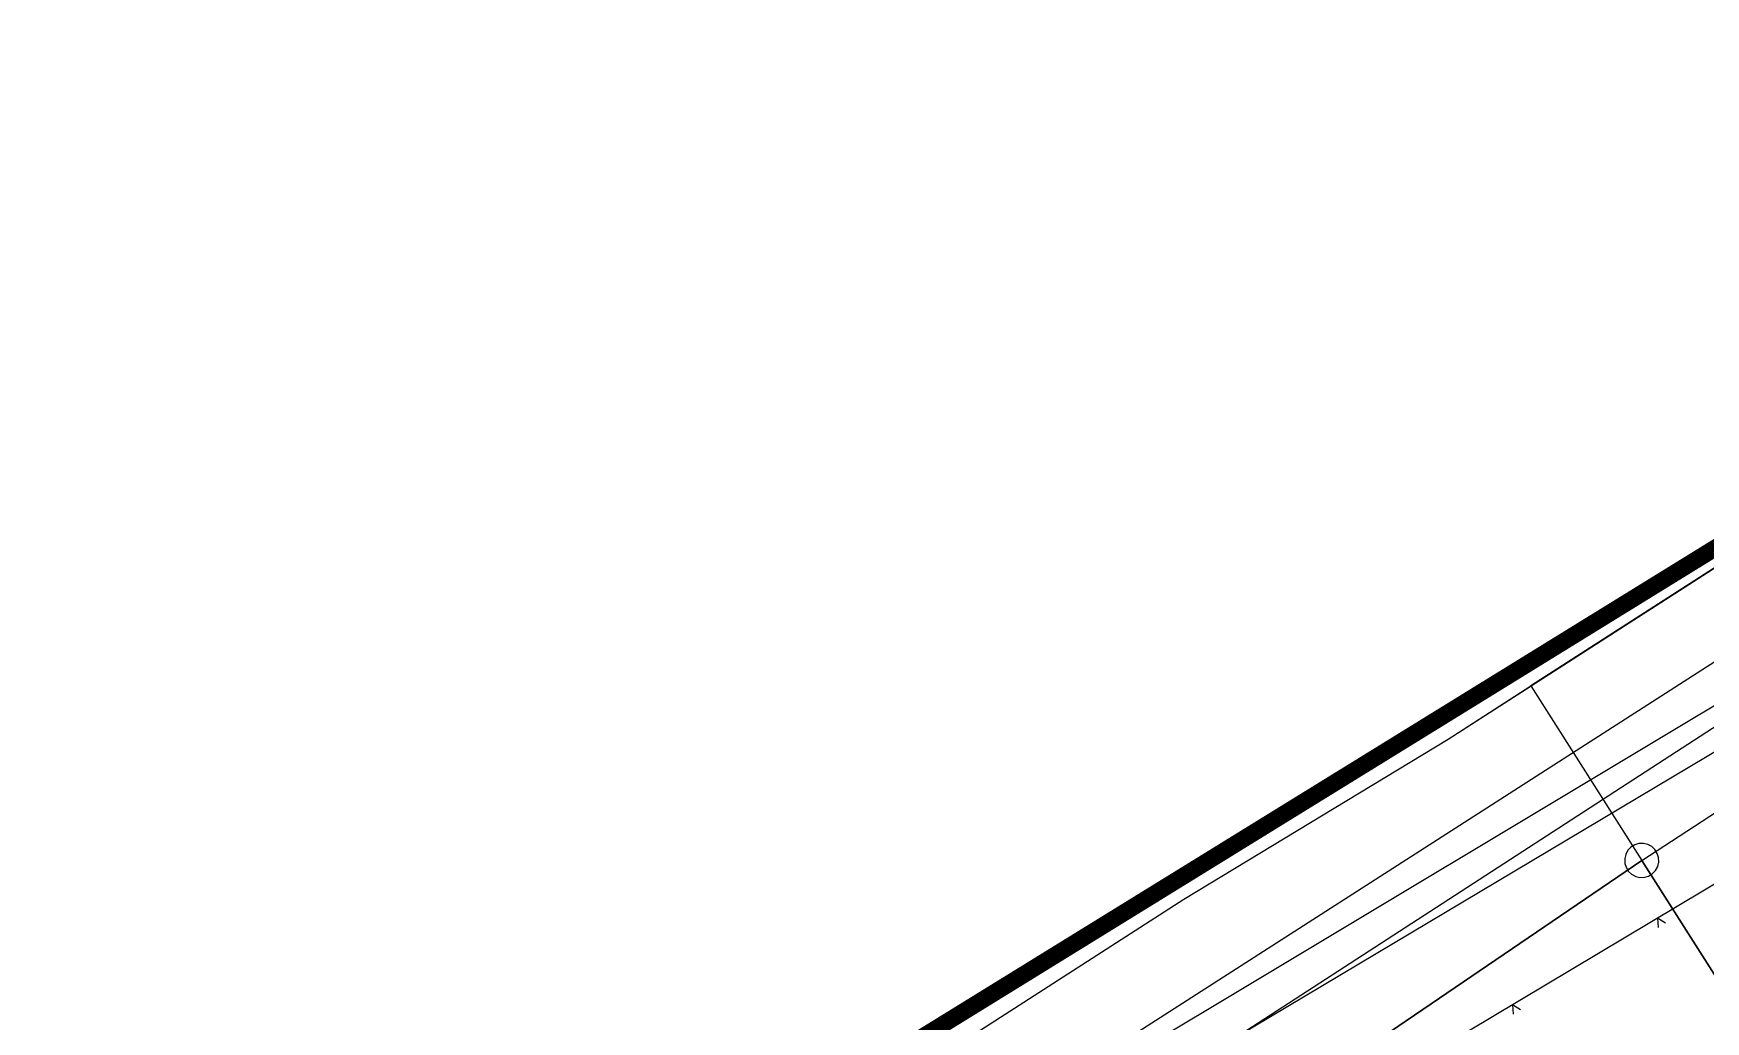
# Model space of a CAD drawing. Header units: metres. Extents: x 394605 to 1395358, y 4171135 to 6406139.
# Drawn here: x 1394222.2 to 1394271.68, y 4172593.61 to 4172622.84 of the extents above; entities that cross this region are included whole.
import ezdxf

# ---------------------------------------------------------------- set-up
doc = ezdxf.new("R2010")
doc.units = ezdxf.units.M
doc.header["$LTSCALE"] = 2
doc.linetypes.add('CONTINU', pattern=[0])
for name, color, linetype in [('T-AEP', 140, 'Continuous'), ('T-ARTERE-ORANGE-AERIENNE APPUIS FT ET EDF', 30, 'CONTINU'), ('T-FRANCE TELECOM', 3, 'Continuous'), ('T-PLU', 5, 'Continuous'), ('T-SECTION AH', 3, 'Continuous')]:
    doc.layers.add(name, color=color, linetype=linetype)

# ---------------------------------------------------------------- blocks, each defined once
blk = doc.blocks.new('BORLIPRO')
blk.add_lwpolyline([(-0.07, 0.5), (-0.19, 0.47), (-0.31, 0.4), (-0.4, 0.31), (-0.47, 0.19), (-0.5, 0.07), (-0.5, -0.07), (-0.47, -0.19), (-0.4, -0.31), (-0.31, -0.4), (-0.19, -0.47), (-0.07, -0.5), (0.07, -0.5), (0.19, -0.47), (0.31, -0.4), (0.4, -0.31), (0.47, -0.19), (0.5, -0.07), (0.5, 0.07), (0.47, 0.19), (0.4, 0.31), (0.31, 0.4), (0.19, 0.47), (0.07, 0.5)], close=True)
blk = doc.blocks.new('GeoPttA')
blk.add_lwpolyline([(-0.5, 1), (0, 0), (0.5, 1)])

msp = doc.modelspace()

# ---------------------------------------------------------------- linework, layer by layer
at = {"layer": 'T-AEP', "flags": 128}
msp.add_lwpolyline([(1393889.658, 4172359.767), (1394061.031, 4172468.844), (1394126.694, 4172510.724), (1394237.447, 4172581.044), (1394368.74, 4172659.249), (1394398.862, 4172685.299), (1394454.579, 4172702.833), (1394517.405, 4172716.206), (1394594.7, 4172603.372)], dxfattribs=at)
at = {"layer": 'T-ARTERE-ORANGE-AERIENNE APPUIS FT ET EDF', "flags": 128}
msp.add_lwpolyline([(1394492.862, 4172708.91), (1394400.547, 4172683.15), (1394352.754, 4172645.953), (1394238.108, 4172577.467), (1394193.209, 4172548.856), (1394142.061, 4172515.955), (1394095.08, 4172487.53)], dxfattribs=at)
at = {"layer": 'T-FRANCE TELECOM', "flags": 128}
msp.add_lwpolyline([(1394498.683, 4172713.863), (1394452.819, 4172703.832), (1394398.334, 4172686.19), (1394364.869, 4172658.686), (1394237.942, 4172582.568)], dxfattribs=at)
at = {"layer": 'T-PLU', "const_width": 0.5, "flags": 128}
msp.add_lwpolyline([(1394369.757, 4172654.243), (1394365.616, 4172661.894), (1394358.12, 4172655.73), (1394327.844, 4172641.025), (1394324.28, 4172640.395), (1394312.43, 4172632.88), (1394290.817, 4172619.245), (1394235.1, 4172584.888), (1394146.331, 4172527.028), (1394076.018, 4172481.682)], dxfattribs=at)
at = {"layer": 'T-SECTION AH', "color": 45, "flags": 128}
for points in [[(1394686.52, 4172836.86), (1394625.86, 4172797.56), (1394608.46, 4172786.45), (1394537.25, 4172741.23), (1394524.6, 4172735.05), (1394510.34, 4172723.13), (1394487.95, 4172712.05), (1394462.2, 4172706.78), (1394440.9, 4172700.16), (1394420.12, 4172692.48), (1394406.71, 4172689.19), (1394395.39, 4172684.57), (1394387.49, 4172679.66), (1394382.47, 4172675.25), (1394376.38, 4172669.54), (1394366.84, 4172657.84), (1394330.22, 4172639.29), (1394322.6, 4172636.74), (1394236.35, 4172581.42), (1394181.76, 4172546.79), (1394149.06, 4172525.6)], [(1394238.99, 4172580.97), (1394298.8, 4172619.74), (1394323.01, 4172635.31)], [(1394351.31, 4172593.4), (1394295.51, 4172557.94), (1394263.95, 4172537.88), (1394250.54, 4172558.98), (1394238.78, 4172577.57), (1394236.86, 4172580.83), (1394235.07, 4172583.61), (1394256.24, 4172597.23), (1394264.06, 4172601.97), (1394284.08, 4172614.82), (1394308.13, 4172630.15)], [(1394351.31, 4172593.4), (1394295.51, 4172557.94), (1394263.95, 4172537.88), (1394250.54, 4172558.98), (1394238.78, 4172577.57), (1394236.86, 4172580.83), (1394235.07, 4172583.61), (1394256.24, 4172597.23), (1394264.06, 4172601.97), (1394284.08, 4172614.82), (1394308.13, 4172630.15)], [(1394351.31, 4172593.4), (1394295.51, 4172557.94), (1394263.95, 4172537.88), (1394250.54, 4172558.98), (1394238.78, 4172577.57), (1394236.86, 4172580.83), (1394235.07, 4172583.61), (1394256.24, 4172597.23), (1394264.06, 4172601.97), (1394284.08, 4172614.82), (1394308.13, 4172630.15)]]:
    msp.add_lwpolyline(points, dxfattribs=at)
for points in [[(1394266.51, 4172603.54), (1394269.79, 4172598.38), (1394289.63, 4172611.3), (1394293.72, 4172613.88), (1394290.4, 4172618.86), (1394284.08, 4172614.82), (1394266.51, 4172603.54)], [(1394282.1, 4172579.04), (1394269.79, 4172598.38), (1394289.63, 4172611.3), (1394293.72, 4172613.88), (1394304.63, 4172597.5), (1394306.57, 4172594.6), (1394282.1, 4172579.04)], [(1394238.78, 4172577.57), (1394236.86, 4172580.83), (1394235.07, 4172583.61), (1394256.24, 4172597.23), (1394264.06, 4172601.97), (1394266.51, 4172603.54), (1394269.79, 4172598.38), (1394254.67, 4172588.09), (1394238.78, 4172577.57)], [(1394269.79, 4172598.38), (1394282.1, 4172579.04), (1394250.54, 4172558.98), (1394238.78, 4172577.57), (1394254.67, 4172588.09), (1394269.79, 4172598.38)]]:
    msp.add_lwpolyline(points, close=True, dxfattribs=at)

# ---------------------------------------------------------------- block references
at = {"layer": 'T-ARTERE-ORANGE-AERIENNE APPUIS FT ET EDF', "xscale": 0.25, "yscale": 0.25, "zscale": 0.25, "rotation": 210.8527356667869}
for p in [(1394270.257, 4172596.672), (1394265.964, 4172594.107)]:
    msp.add_blockref('GeoPttA', p, dxfattribs=at)
at = {"layer": 'T-SECTION AH', "color": 45, "rotation": 31.8}
msp.add_blockref('BORLIPRO', (1394269.79, 4172598.38), dxfattribs=at)

doc.saveas('drawing.dxf')
